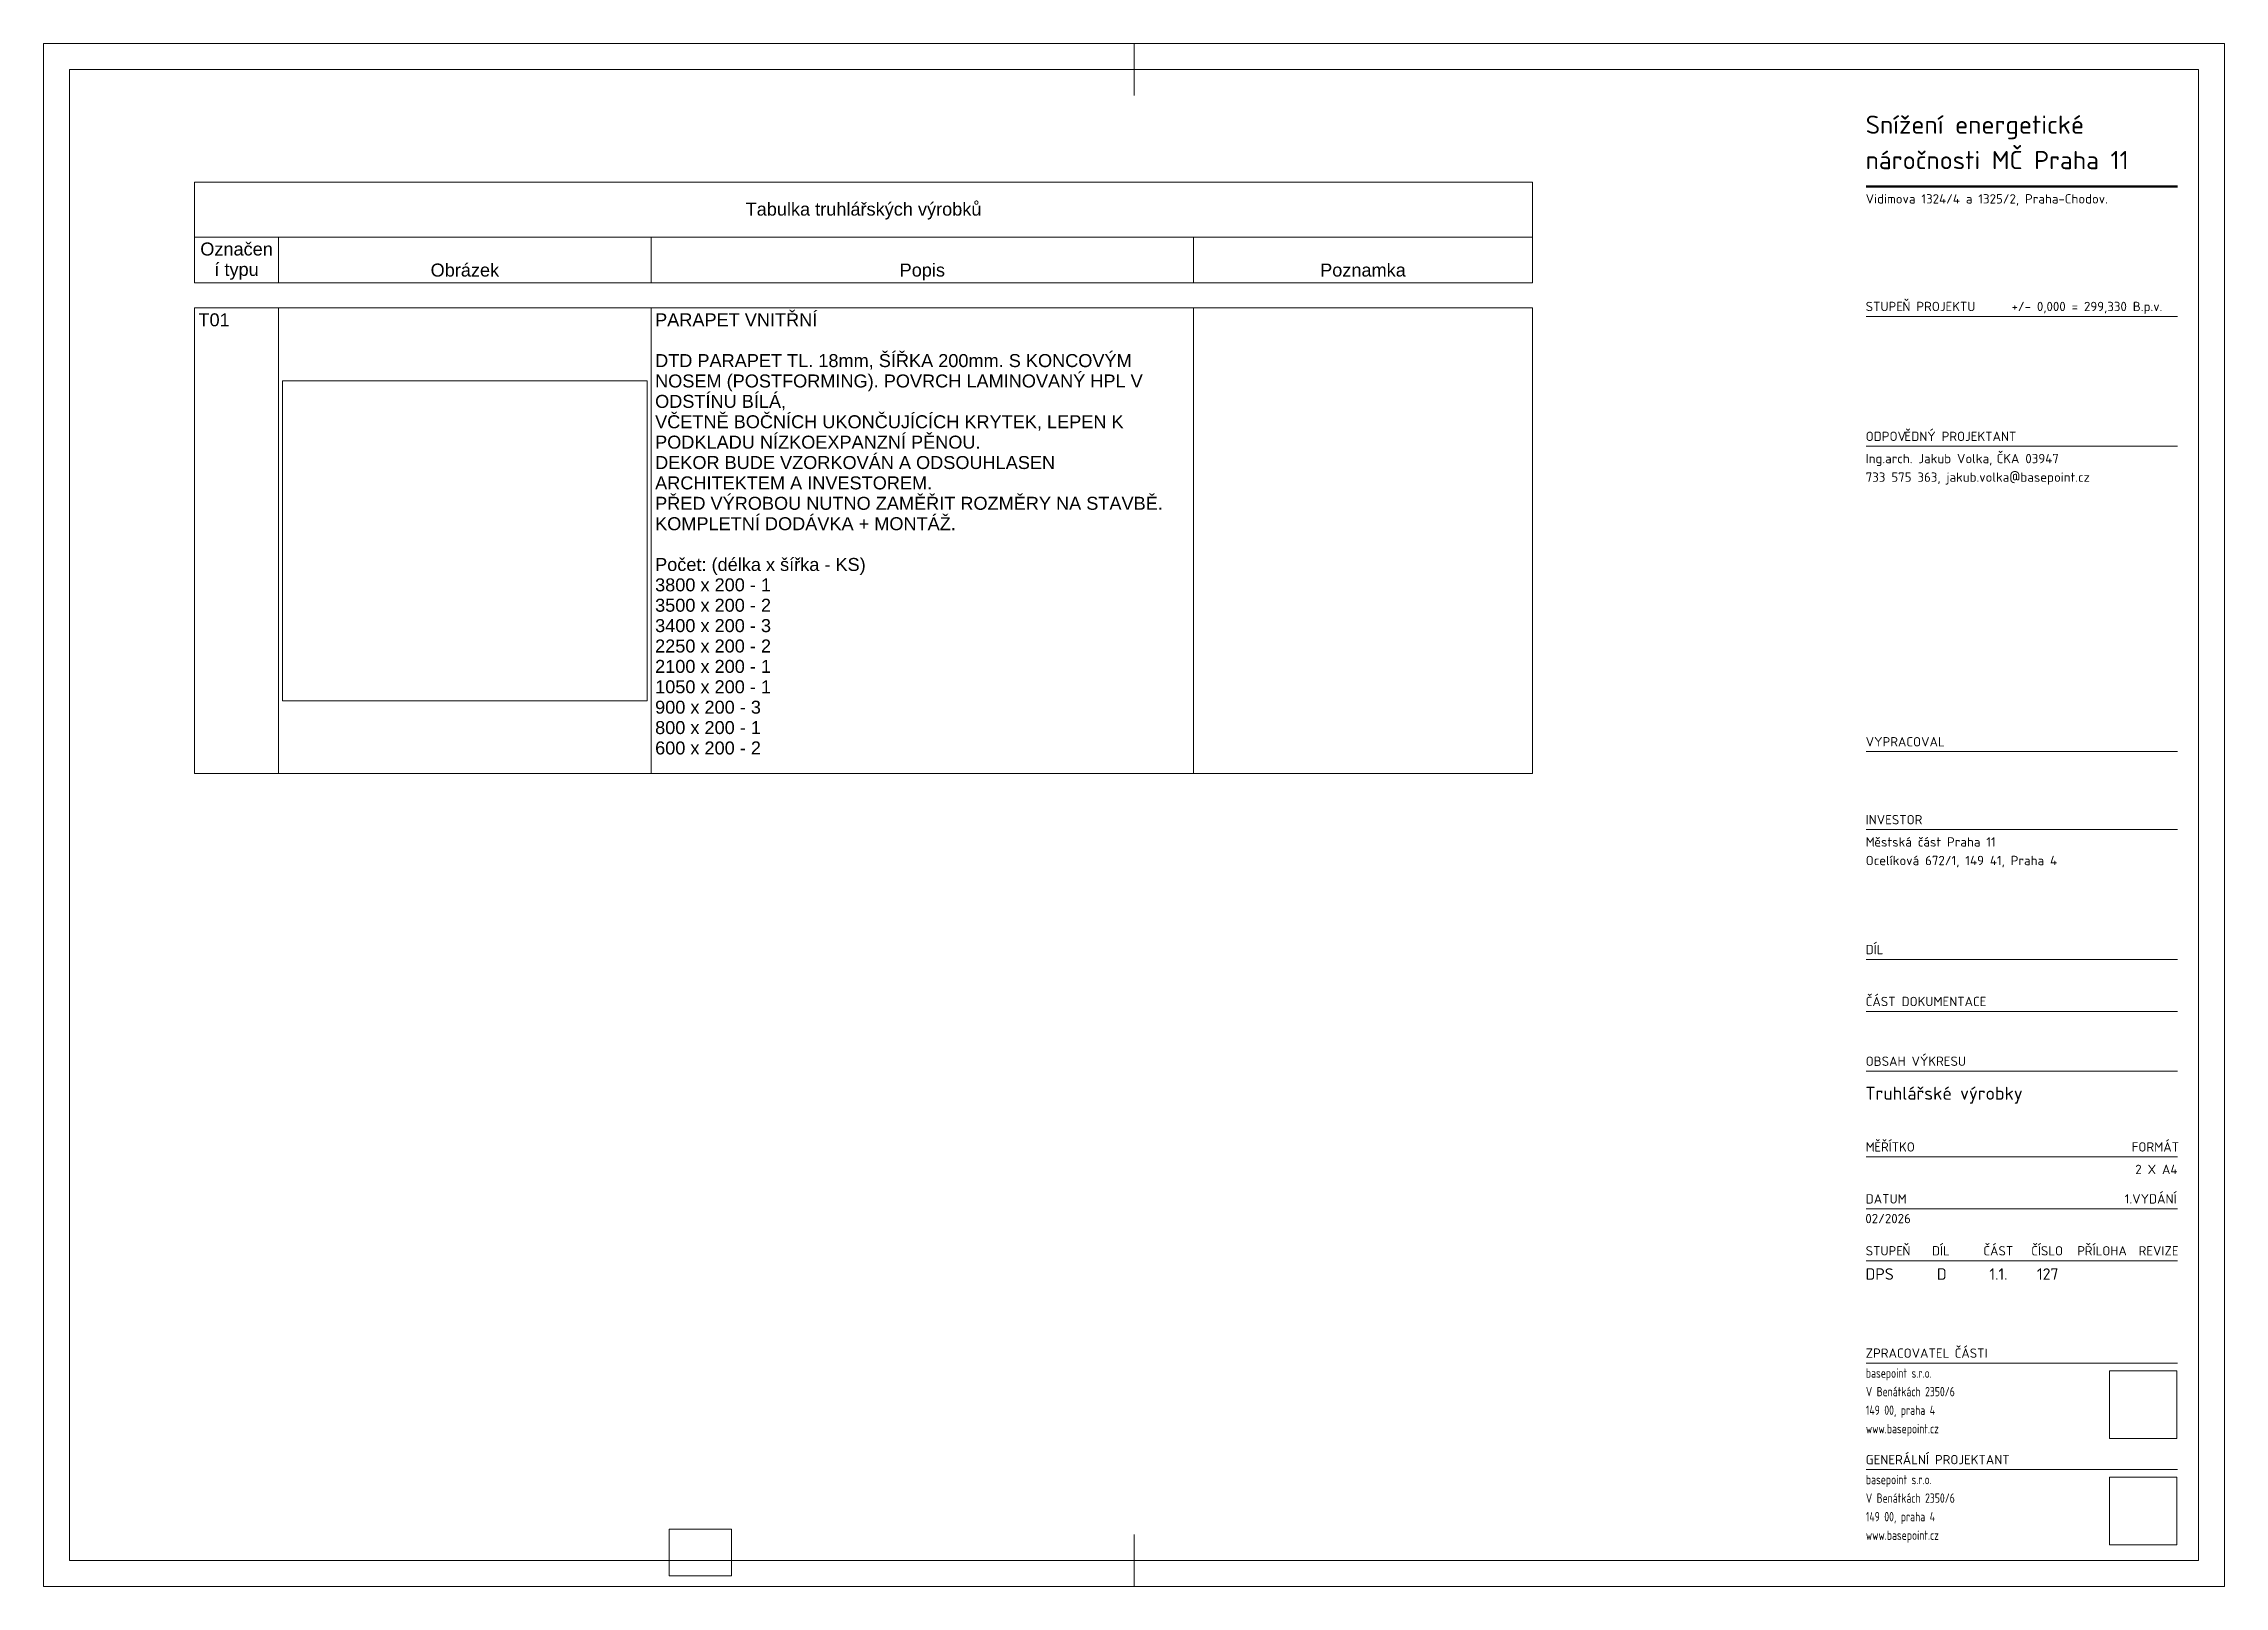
# Paper-space layout 'Layout1' of a CAD drawing. Header units: millimetres. Extents: x -121 to 299, y -2 to 295.
import ezdxf

# ---------------------------------------------------------------- set-up
doc = ezdxf.new("R2010")
doc.units = ezdxf.units.MM
for name, color, linetype, lineweight in [('A-ANNO-NOTE', 131, 'Continuous', 9), ('A-DETL-THIN', 151, 'Continuous', 9), ('G-ANNO-SCHD', 231, 'Continuous', 9), ('G-ANNO-TTLB', 6, 'Continuous', 9), ('G-ANNO-TTLB-WIDE', 214, 'Continuous', 50)]:
    doc.layers.add(name, color=color, linetype=linetype, lineweight=lineweight)
doc.styles.add('Arial', font='arial.ttf', dxfattribs={"height": 2.5})
doc.styles.add('ISOCPEUR', font='isocpeur.ttf', dxfattribs={"height": 1.8})
doc.styles.add('ISOCPEUR_1', font='isocpeur.ttf', dxfattribs={"width": 0.75, "height": 1.8})
doc.styles.add('ISOCPEUR_2', font='isocpeur.ttf', dxfattribs={"height": 2.5})
doc.styles.add('ISOCPEUR_3', font='isocpeur.ttf', dxfattribs={"height": 2.2})
doc.styles.add('ISOCPEUR_B', font='', dxfattribs={"height": 3.5})
doc.styles.add('ISOCPEUR_B_1', font='', dxfattribs={"width": 0.75, "height": 1.8})
doc.styles.get('ISOCPEUR_B').set_extended_font_data('ISOCPEUR', bold=True)
doc.styles.get('ISOCPEUR_B_1').set_extended_font_data('ISOCPEUR', bold=True)
picture_1 = doc.add_image_def('image1.png', size_in_pixel=(511, 511))
picture_2 = doc.add_image_def('image2.png', size_in_pixel=(922, 808))

# ---------------------------------------------------------------- blocks, each defined once
blk = doc.blocks.new('00_BP_ROZP_KOD_velka_rvt22 - PL_ROZPISKA_21-298807-Truhlářské výrobky')
at = {"layer": 'A-ANNO-NOTE'}
for p, q in [((-120.5, 295), (-120.5, 285)), ((-120.5, 295), (-120.5, 285)), ((-120.5, 295), (-110.5, 295)), ((-120.5, 295), (-110.5, 295)), ((89.5, 295), (89.5, 285)), ((299.5, 295), (289.5, 295)), ((299.5, 295), (289.5, 295)), ((299.5, 295), (299.5, 285)), ((-120.5, -2), (-120.5, 8)), ((-120.5, -2), (-120.5, 8)), ((89.5, -2), (89.5, 8)), ((299.5, -2), (299.5, 8)), ((-120.5, -2), (-110.5, -2)), ((299.5, -2), (289.5, -2))]:
    blk.add_line(p, q, dxfattribs=at)
at = {"layer": 'G-ANNO-TTLB'}
for p, q in [((299.5, 295), (-120.5, 295)), ((-120.5, 295), (-120.5, -2)), ((299.5, -2), (299.5, 295)), ((-115.5, 290), (-115.5, 3)), ((294.5, 290), (-115.5, 290)), ((294.5, 3), (294.5, 290)), ((290.5, 242.5), (230.5, 242.5)), ((290.5, 217.5), (230.5, 217.5)), ((290.5, 158.7), (230.5, 158.7)), ((290.5, 143.7), (230.5, 143.7)), ((290.5, 118.7), (230.5, 118.7)), ((290.5, 118.7), (230.5, 118.7)), ((290.5, 108.7), (230.5, 108.7)), ((290.5, 97.2), (230.5, 97.2)), ((290.5, 80.7), (230.5, 80.7)), ((290.5, 70.7), (230.5, 70.7)), ((290.5, 60.7), (230.5, 60.7)), ((290.5, 41), (230.5, 41)), ((290.5, 20.5), (230.5, 20.5)), ((-115.5, 3), (294.5, 3)), ((-120.5, -2), (299.5, -2))]:
    blk.add_line(p, q, dxfattribs=at)
at = {"layer": 'G-ANNO-TTLB-WIDE'}
blk.add_line((290.5, 267.5), (230.5, 267.5), dxfattribs=at)
at = {"layer": 'G-ANNO-TTLB', "attachment_point": 1}
for s, insert, char_height, width, style in [('Snížení energetické ', (230.42, 281.15), 3.5, 56.1181, 'ISOCPEUR_B'), ('ná', (230.42, 274.33), 3.5, 6.0928, 'ISOCPEUR_B'), ('ročnosti MČ Praha 11', (235.44, 274.33), 3.5, 56.1983, 'ISOCPEUR_B'), ('Vidimova 1324/4 a 1325/2, Praha-Chodov.', (230.42, 266.02), 1.8, 56.1181, 'ISOCPEUR'), ('STUPE', (230.42, 245.3), 1.8, 8.5781, 'ISOCPEUR'), ('Ň PROJEKTU', (237.49, 245.3), 1.8, 16.5949, 'ISOCPEUR'), ('+/- 0,000 = 299,330 B.p.v.', (258.5, 245.3), 1.8, 35.1139, 'ISOCPEUR'), ('ODPOV', (230.42, 220.3), 1.8, 9.0591, 'ISOCPEUR'), ('ĚDNÝ PROJEKTANT', (237.89, 220.3), 1.8, 25.654, 'ISOCPEUR'), ('Ing.arch. Jakub Volka, ', (230.42, 216.02), 1.8, 30.5443, 'ISOCPEUR'), ('ČKA 03947', (255.62, 216.02), 1.8, 14.5105, 'ISOCPEUR'), ('733 575 363, jakub.volka@basepoint.cz', (230.42, 212.44), 1.8, 51.5485, 'ISOCPEUR'), ('VYPRACOVAL', (230.42, 161.5), 1.8, 18.3586, 'ISOCPEUR'), ('INVESTOR', (230.42, 146.5), 1.8, 12.9873, 'ISOCPEUR'), ('\\fISOCPEUR|b0|i0|c238|p34|;M', (230.42, 142.22), 1.8, 2.0042, 'ISOCPEUR'), ('Ocelíková 672/1, 149 41, Praha 4', (230.42, 138.64), 1.8, 45.135, 'ISOCPEUR'), ('ěstská část Praha 11', (232.07, 142.22), 1.8, 28.7806, 'ISOCPEUR'), ('DÍL', (230.42, 121.5), 1.8, 4.4093, 'ISOCPEUR'), ('ČÁST DOKUMENTACE', (230.42, 111.5), 1.8, 27.5781, 'ISOCPEUR'), ('OBSAH VÝKRESU', (230.42, 100), 1.8, 23.0084, 'ISOCPEUR'), ('ĚŘÍTKO', (232.07, 83.5), 1.8, 9.7004, 'ISOCPEUR'), ('FORMÁT', (281.65, 83.5), 1.8, 10.8228, 'ISOCPEUR'), ('\\fISOCPEUR|b0|i0|c238|p34|;M', (230.42, 83.5), 1.8, 2.0042, 'ISOCPEUR'), ('2 X A4', (282.34, 79.17), 1.8, 10.0211, 'ISOCPEUR'), ('DATUM', (230.42, 73.5), 1.8, 9.2996, 'ISOCPEUR'), ('1.VYDÁNÍ', (280.32, 73.5), 1.8, 12.4262, 'ISOCPEUR'), ('02/2026', (230.35, 69.71), 1.8, 10.6624, 'ISOCPEUR'), ('STUPE', (230.42, 63.5), 1.8, 8.5781, 'ISOCPEUR'), ('\\fISOCPEUR|b0|i0|c238|p34|;Ň', (237.49, 63.5), 1.8, 1.7637, 'ISOCPEUR'), ('DÍL', (243.18, 63.5), 1.8, 4.4093, 'ISOCPEUR'), ('ČÁST', (253.08, 63.5), 1.8, 7.0549, 'ISOCPEUR'), ('ČÍSLO', (262.29, 63.5), 1.8, 7.6962, 'ISOCPEUR'), ('\\fISOCPEUR|b0|i0|c238|p34|;P', (271.17, 63.5), 1.8, 1.7637, 'ISOCPEUR'), ('ŘÍLOHA', (272.62, 63.5), 1.8, 9.9409, 'ISOCPEUR'), ('REVIZE', (282.98, 63.5), 1.8, 9.2194, 'ISOCPEUR'), ('ZPRACOVATEL ', (230.42, 43.8), 1.8, 20.7637, 'ISOCPEUR'), ('ČÁSTI', (247.55, 43.8), 1.8, 7.6962, 'ISOCPEUR'), ('basepoint s.r.o.', (230.46, 39.96), 1.8, 16.2342, 'ISOCPEUR_B_1'), ('V Benátkách 2350/6', (230.46, 36.39), 1.8, 20.6234, 'ISOCPEUR_1'), ('149 00, praha 4', (230.46, 32.82), 1.8, 16.174, 'ISOCPEUR_1'), ('www.basepoint.cz', (230.46, 29.25), 1.8, 17.1361, 'ISOCPEUR_1'), ('GENERÁLNÍ PROJEKTANT', (230.42, 23.3), 1.8, 33.3502, 'ISOCPEUR'), ('basepoint s.r.o.', (230.46, 19.46), 1.8, 16.2342, 'ISOCPEUR_B_1'), ('V Benátkách 2350/6', (230.46, 15.89), 1.8, 20.6234, 'ISOCPEUR_1'), ('149 00, praha 4', (230.46, 12.32), 1.8, 16.174, 'ISOCPEUR_1'), ('www.basepoint.cz', (230.46, 8.75), 1.8, 17.1361, 'ISOCPEUR_1')]:
    blk.add_mtext(s, dxfattribs=dict(at, insert=insert, char_height=char_height, width=width, style=style))
at = {"layer": 'G-ANNO-TTLB'}
image = blk.add_image(picture_1, insert=(277.37, 26.48), size_in_units=(13, 13), dxfattribs=at)
image.dxf.flags = 7
image = blk.add_image(picture_1, insert=(277.37, 6), size_in_units=(13, 13), dxfattribs=at)
image.dxf.flags = 7

psp = doc.layouts.get("Layout1")

# ---------------------------------------------------------------- linework, layer by layer
at = {"layer": 'A-DETL-THIN'}
for p, q in [((-91.43, 268.34), (-91.43, 257.76)), ((166.26, 268.34), (-91.43, 268.34)), ((166.26, 257.76), (166.26, 268.34)), ((-91.43, 257.76), (-91.43, 248.93)), ((-91.43, 257.76), (166.26, 257.76)), ((-75.26, 257.76), (-75.26, 248.93)), ((-3.48, 257.76), (-3.48, 248.93)), ((100.93, 257.76), (100.93, 248.93)), ((166.26, 257.76), (166.26, 248.93)), ((-75.26, 248.93), (-91.43, 248.93)), ((-3.48, 248.93), (-75.26, 248.93)), ((100.93, 248.93), (-3.48, 248.93)), ((166.26, 248.93), (100.93, 248.93)), ((-75.26, 244.13), (-91.43, 244.13)), ((-91.43, 244.13), (-91.43, 154.47)), ((-3.48, 244.13), (-75.26, 244.13)), ((-75.26, 244.13), (-75.26, 154.47)), ((100.93, 244.13), (-3.48, 244.13)), ((-3.48, 244.13), (-3.48, 154.47)), ((166.26, 244.13), (100.93, 244.13)), ((100.93, 244.13), (100.93, 154.47)), ((166.26, 244.13), (166.26, 154.47)), ((-75.26, 154.47), (-91.43, 154.47)), ((-3.48, 154.47), (-75.26, 154.47)), ((100.93, 154.47), (-3.48, 154.47)), ((166.26, 154.47), (100.93, 154.47))]:
    psp.add_line(p, q, dxfattribs=at)

# ---------------------------------------------------------------- block references
at = {"layer": 'G-ANNO-TTLB'}
psp.add_blockref('00_BP_ROZP_KOD_velka_rvt22 - PL_ROZPISKA_21-298807-Truhlářské výrobky', (0, 0), dxfattribs=at)

# ---------------------------------------------------------------- texts
at = {"layer": 'G-ANNO-SCHD', "char_height": 2.5, "line_spacing_factor": 0.941778, "style": 'Arial'}
for s, insert, width, attachment_point in [('Tabulka truhlářských výrobků', (37.41, 264.39), 54.2672, 2), ('Označen\\Pí typu', (-83.34, 256.71), 16.7117, 2), ('Obrázek', (-39.37, 252.66), 15.7629, 2), ('Popis', (48.73, 252.66), 10.4372, 2), ('Poznamka', (133.6, 252.66), 19.7113, 2), ('PARAPET VNITŘNÍ\\P\\PDTD PARAPET TL. 18mm, ŠÍŘKA 200mm. S KONCOVÝM\\PNOSEM (POSTFORMING). POVRCH LAMINOVANÝ HPL V\\PODSTÍNU BÍLÁ,\\PVČETNĚ BOČNÍCH UKONČUJÍCÍCH KRYTEK, LEPEN K\\PPODKLADU NÍZKOEXPANZNÍ PĚNOU.\\PDEKOR BUDE VZORKOVÁN A ODSOUHLASEN\\PARCHITEKTEM A INVESTOREM.\\PPŘED VÝROBOU NUTNO ZAMĚŘIT ROZMĚRY NA STAVBĚ.\\PKOMPLETNÍ DODÁVKA + MONTÁŽ.\\P\\PPočet: (délka x šířka - KS)\\P3800 x 200 - 1\\P3500 x 200 - 2\\P3400 x 200 - 3\\P2250 x 200 - 2\\P2100 x 200 - 1\\P1050 x 200 - 1\\P900 x 200 - 3\\P800 x 200 - 1\\P600 x 200 - 2', (-2.73, 243.08), 116.6147, 1), ('T01', (-90.68, 243.08), 7.1928, 1)]:
    psp.add_mtext(s, dxfattribs=dict(at, insert=insert, width=width, attachment_point=attachment_point))
at = {"layer": 'G-ANNO-TTLB', "attachment_point": 1}
for s, insert, char_height, width, style in [('Truhlá', (230.35, 94.18), 2.5, 11.9451, 'ISOCPEUR_2'), ('řské výrobky', (240.2, 94.18), 2.5, 25.0126, 'ISOCPEUR_2'), ('DPS', (230.39, 59.23), 2.2, 6.2532, 'ISOCPEUR_3'), ('\\fISOCPEUR|b0|i0|c238|p34|;D', (244.11, 59.23), 2.2, 2.0844, 'ISOCPEUR_3'), ('1.1.', (254.24, 59.23), 2.2, 4.1688, 'ISOCPEUR_3'), ('127', (263.4, 59.23), 2.2, 4.9705, 'ISOCPEUR_3')]:
    psp.add_mtext(s, dxfattribs=dict(at, insert=insert, char_height=char_height, width=width, style=style))

# ---------------------------------------------------------------- pictures from other files: only their frames are drawn
at = {"layer": 'A-DETL-THIN'}
image = psp.add_image(picture_2, insert=(-74.51, 168.51), size_in_units=(70.28, 61.59), dxfattribs=at)
image.dxf.flags = 7

# ---------------------------------------------------------------- viewports
at = {"layer": '0'}
psp.add_viewport(center=(6, 4.5), size=(12, 9), view_center_point=(6, 4.5), view_height=12, dxfattribs=at)

doc.saveas('drawing.dxf')
